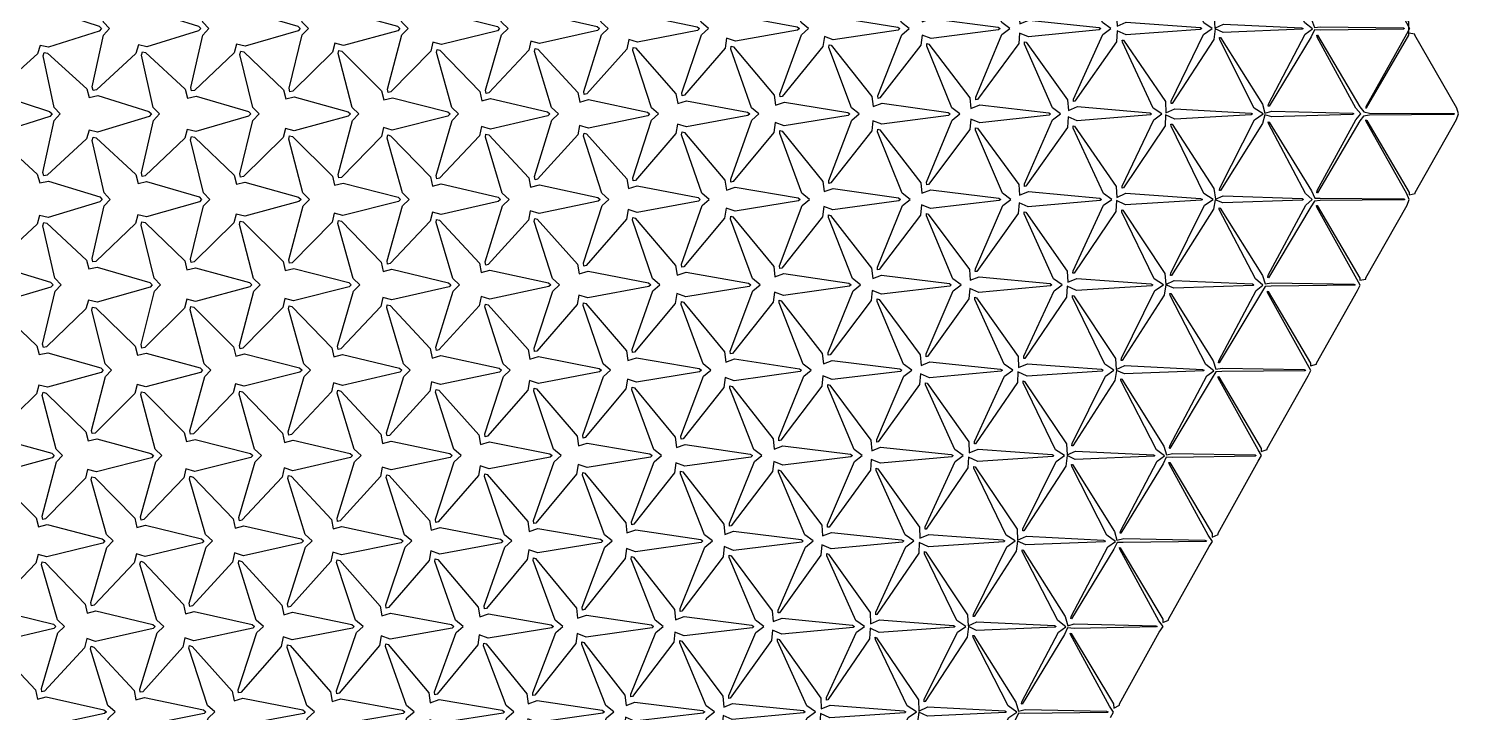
# Model space of a CAD drawing. Extents: x 0 to 195, y 0 to 191.
# Drawn here: x 122.4 to 194.9, y 47.6 to 82.3 of the extents above; entities that cross this region are included whole.
import ezdxf

# ---------------------------------------------------------------- set-up
doc = ezdxf.new("R2010")
doc.units = 0
doc.layers.add('DEFAULT', color=18, linetype='CONTINUOUS')

msp = doc.modelspace()

# ---------------------------------------------------------------- linework, layer by layer
at = {"layer": 'DEFAULT'}
for points in [[(190.186, 86.327), (190.197, 86.25), (192.245, 82.586), (192.396, 82.294), (192.256, 82.012), (190.192, 78.338), (190.183, 78.265), (190.219, 78.274), (192.373, 81.968), (192.374, 82.059), (192.375, 82.536), (192.375, 82.632), (190.221, 86.32)], [(142.918, 83.001), (143.354, 83.111), (146.179, 82.406), (146.291, 82.299), (146.18, 82.191), (143.354, 81.487), (142.911, 81.607), (142.801, 81.151), (140.781, 79.082), (140.639, 79.054), (140.606, 79.223), (141.341, 81.974), (141.662, 82.299), (141.335, 82.624), (140.608, 85.368), (140.646, 85.531), (140.794, 85.498), (142.811, 83.465)], [(147.886, 82.946), (148.325, 83.065), (151.238, 82.4), (151.351, 82.299), (151.247, 82.199), (148.32, 81.539), (147.877, 81.666), (147.778, 81.196), (145.748, 79.037), (145.613, 79.01), (145.585, 79.176), (146.388, 81.976), (146.722, 82.299), (146.388, 82.622), (145.586, 85.421), (145.618, 85.579), (145.76, 85.544), (147.786, 83.418)], [(152.847, 82.878), (153.29, 83.011), (156.307, 82.392), (156.421, 82.299), (156.325, 82.207), (153.282, 81.6), (152.837, 81.736), (152.749, 81.25), (150.709, 78.984), (150.582, 78.955), (150.558, 79.114), (151.45, 81.978), (151.792, 82.299), (151.442, 82.62), (150.562, 85.475), (150.588, 85.632), (150.718, 85.601), (152.756, 83.36)], [(157.807, 82.81), (158.255, 82.955), (161.378, 82.385), (161.489, 82.299), (161.397, 82.214), (158.245, 81.657), (157.797, 81.806), (157.718, 81.312), (155.665, 78.923), (155.546, 78.893), (155.526, 79.043), (156.523, 81.982), (156.874, 82.299), (156.506, 82.617), (155.534, 85.538), (155.555, 85.689), (155.677, 85.658), (157.726, 83.303)], [(162.761, 82.73), (163.211, 82.886), (166.466, 82.377), (166.572, 82.299), (166.487, 82.223), (163.2, 81.728), (162.749, 81.889), (162.681, 81.381), (160.616, 78.855), (160.509, 78.829), (160.497, 78.977), (161.59, 81.985), (161.954, 82.299), (161.573, 82.614), (160.504, 85.604), (160.519, 85.752), (160.63, 85.724), (162.692, 83.236)], [(167.709, 82.639), (168.161, 82.808), (171.565, 82.368), (171.655, 82.299), (171.566, 82.23), (168.16, 81.79), (167.705, 81.965), (167.646, 81.448), (165.569, 78.788), (165.469, 78.759), (165.459, 78.895), (166.674, 81.988), (167.051, 82.299), (166.654, 82.61), (165.468, 85.684), (165.477, 85.824), (165.577, 85.798), (167.652, 83.16)], [(172.65, 82.537), (173.107, 82.722), (176.672, 82.359), (176.759, 82.299), (176.681, 82.24), (173.102, 81.882), (172.644, 82.071), (172.601, 81.536), (170.509, 78.702), (170.426, 78.685), (170.426, 78.823), (171.748, 81.992), (172.15, 82.299), (171.747, 82.606), (170.426, 85.774), (170.429, 85.908), (170.515, 85.886), (172.606, 83.072)], [(177.582, 82.421), (178.04, 82.617), (181.804, 82.348), (181.872, 82.299), (181.794, 82.249), (178.045, 81.972), (177.583, 82.176), (177.554, 81.626), (175.447, 78.613), (175.374, 78.595), (175.377, 78.718), (176.856, 81.996), (177.272, 82.299), (176.848, 82.602), (175.38, 85.872), (175.377, 85.996), (175.451, 85.979), (177.557, 82.977)], [(182.542, 82.312), (182.976, 82.516), (186.931, 82.339), (187.006, 82.299), (186.957, 82.26), (182.963, 82.103), (182.557, 82.288), (182.494, 81.739), (180.371, 78.501), (180.316, 78.496), (180.328, 78.616), (181.962, 82.001), (182.407, 82.299), (181.972, 82.597), (180.323, 85.991), (180.315, 86.104), (180.373, 86.093), (182.496, 82.862)], [(187.594, 82.353), (187.894, 82.386), (192.092, 82.328), (192.147, 82.299), (192.103, 82.27), (187.889, 82.22), (187.59, 82.229), (187.424, 81.871), (185.283, 78.37), (185.243, 78.368), (185.256, 78.469), (187.117, 82.007), (187.481, 82.285), (187.092, 82.592), (185.268, 86.105), (185.256, 86.206), (185.301, 86.201), (187.439, 82.753)], [(123.015, 83.169), (123.444, 83.253), (125.997, 82.428), (126.118, 82.299), (126.005, 82.17), (123.441, 81.351), (123.008, 81.44), (122.873, 81.012), (120.884, 79.219), (120.718, 79.191), (120.666, 79.367), (121.199, 81.967), (121.487, 82.299), (121.19, 82.63), (120.67, 85.222), (120.724, 85.396), (120.894, 85.365), (122.881, 83.6)], [(127.997, 83.139), (128.428, 83.226), (131.031, 82.424), (131.151, 82.299), (131.038, 82.175), (128.424, 81.377), (127.989, 81.473), (127.86, 81.038), (125.864, 79.192), (125.702, 79.164), (125.654, 79.338), (126.227, 81.969), (126.523, 82.299), (126.22, 82.629), (125.658, 85.252), (125.709, 85.421), (125.877, 85.388), (127.869, 83.577)], [(132.974, 83.099), (133.406, 83.193), (136.074, 82.419), (136.192, 82.299), (136.08, 82.18), (133.403, 81.409), (132.966, 81.512), (132.842, 81.071), (130.839, 79.16), (130.684, 79.133), (130.642, 79.307), (131.258, 81.97), (131.56, 82.299), (131.251, 82.628), (130.644, 85.284), (130.691, 85.452), (130.853, 85.419), (132.852, 83.545)], [(137.948, 83.054), (138.383, 83.156), (141.122, 82.413), (141.239, 82.299), (141.129, 82.186), (138.379, 81.447), (137.94, 81.558), (137.823, 81.109), (135.811, 79.123), (135.663, 79.096), (135.625, 79.268), (136.296, 81.972), (136.608, 82.299), (136.291, 82.626), (135.627, 85.324), (135.67, 85.49), (135.825, 85.456), (137.833, 83.508)], [(190.091, 78.071), (190.368, 78.014), (194.644, 77.995), (194.68, 77.969), (194.622, 77.941), (190.379, 77.906), (190.077, 77.859), (189.885, 77.616), (187.733, 73.966), (187.708, 73.977), (187.728, 74.082), (189.677, 77.679), (189.934, 77.973), (189.686, 78.258), (187.724, 81.864), (187.709, 81.957), (187.742, 81.959), (189.892, 78.334)], [(135.453, 78.733), (135.887, 78.833), (138.613, 78.084), (138.732, 77.969), (138.624, 77.855), (135.882, 77.113), (135.442, 77.224), (135.324, 76.776), (133.313, 74.795), (133.164, 74.768), (133.126, 74.941), (133.793, 77.641), (134.102, 77.969), (133.784, 78.296), (133.13, 80.987), (133.174, 81.152), (133.331, 81.118), (135.337, 79.185)], [(140.425, 78.685), (140.862, 78.793), (143.664, 78.078), (143.782, 77.969), (143.677, 77.861), (140.855, 77.155), (140.413, 77.274), (140.303, 76.818), (138.283, 74.755), (138.141, 74.728), (138.108, 74.898), (138.836, 77.643), (139.154, 77.969), (138.827, 78.294), (138.112, 81.03), (138.151, 81.192), (138.302, 81.157), (140.316, 79.145)], [(145.396, 78.634), (145.835, 78.75), (148.719, 78.072), (148.835, 77.969), (148.732, 77.867), (145.828, 77.198), (145.382, 77.327), (145.279, 76.863), (143.25, 74.71), (143.115, 74.682), (143.086, 74.848), (143.886, 77.645), (144.212, 77.969), (143.873, 78.292), (143.092, 81.077), (143.127, 81.234), (143.271, 81.198), (145.294, 79.104)], [(150.359, 78.569), (150.801, 78.698), (153.785, 78.064), (153.897, 77.969), (153.798, 77.874), (150.795, 77.249), (150.348, 77.387), (150.255, 76.91), (148.216, 74.663), (148.088, 74.636), (148.064, 74.798), (148.937, 77.648), (149.274, 77.969), (148.924, 78.29), (148.07, 81.127), (148.097, 81.285), (148.231, 81.253), (150.266, 79.048)], [(155.317, 78.496), (155.764, 78.64), (158.859, 78.057), (158.968, 77.969), (158.874, 77.882), (155.757, 77.309), (155.307, 77.459), (155.223, 76.971), (153.172, 74.603), (153.055, 74.578), (153.038, 74.737), (153.998, 77.65), (154.347, 77.969), (153.986, 78.287), (153.043, 81.188), (153.063, 81.344), (153.185, 81.316), (155.232, 78.984)], [(160.273, 78.421), (160.722, 78.574), (163.943, 78.049), (164.045, 77.969), (163.951, 77.889), (160.718, 77.37), (160.264, 77.532), (160.19, 77.035), (158.128, 74.541), (158.019, 74.516), (158.006, 74.668), (159.068, 77.654), (159.43, 77.969), (159.054, 78.284), (158.012, 81.256), (158.028, 81.405), (158.143, 81.375), (160.201, 78.924)], [(165.227, 78.34), (165.682, 78.51), (169.024, 78.041), (169.127, 77.969), (169.046, 77.898), (165.67, 77.445), (165.213, 77.62), (165.152, 77.108), (163.076, 74.468), (162.98, 74.449), (162.974, 74.597), (164.14, 77.657), (164.519, 77.969), (164.133, 78.281), (162.977, 81.333), (162.988, 81.475), (163.091, 81.449), (165.163, 78.85)], [(170.176, 78.252), (170.628, 78.427), (174.129, 78.032), (174.217, 77.969), (174.134, 77.906), (170.626, 77.515), (170.165, 77.704), (170.114, 77.181), (168.026, 74.396), (167.937, 74.375), (167.934, 74.51), (169.23, 77.661), (169.616, 77.969), (169.208, 78.278), (167.944, 81.407), (167.95, 81.54), (168.045, 81.514), (170.128, 78.784)], [(175.114, 78.145), (175.574, 78.341), (179.237, 78.023), (179.33, 77.969), (179.269, 77.917), (175.558, 77.622), (175.097, 77.822), (175.064, 77.276), (172.96, 74.302), (172.89, 74.293), (172.897, 74.43), (174.312, 77.664), (174.723, 77.969), (174.307, 78.273), (172.899, 81.502), (172.899, 81.629), (172.979, 81.609), (175.078, 78.688)], [(180.046, 78.028), (180.506, 78.233), (184.372, 78.013), (184.443, 77.969), (184.38, 77.925), (180.502, 77.711), (180.038, 77.924), (180.019, 77.362), (177.903, 74.218), (177.835, 74.198), (177.839, 74.308), (179.439, 77.669), (179.856, 77.969), (179.409, 78.269), (177.852, 81.6), (177.848, 81.718), (177.915, 81.702), (180.029, 78.594)], [(185.073, 78.002), (185.426, 78.106), (189.529, 78.002), (189.58, 77.969), (189.52, 77.934), (185.431, 77.824), (185.064, 77.928), (184.951, 77.491), (182.816, 74.09), (182.774, 74.092), (182.79, 74.208), (184.544, 77.674), (184.991, 77.969), (184.536, 78.264), (182.794, 81.722), (182.779, 81.837), (182.823, 81.837), (184.957, 78.457)], [(120.516, 78.842), (120.946, 78.925), (123.494, 78.098), (123.617, 77.969), (123.506, 77.841), (120.94, 77.022), (120.506, 77.114), (120.371, 76.687), (118.38, 74.883), (118.215, 74.856), (118.165, 75.032), (118.703, 77.638), (118.992, 77.969), (118.694, 78.3), (118.169, 80.896), (118.224, 81.066), (118.396, 81.033), (120.382, 79.272)], [(125.498, 78.811), (125.93, 78.9), (128.527, 78.094), (128.648, 77.969), (128.537, 77.844), (125.925, 77.045), (125.489, 77.143), (125.358, 76.71), (123.362, 74.86), (123.201, 74.832), (123.154, 75.007), (123.728, 77.639), (124.022, 77.969), (123.717, 78.299), (123.159, 80.919), (123.21, 81.09), (123.377, 81.058), (125.369, 79.247)], [(130.478, 78.775), (130.91, 78.869), (133.567, 78.089), (133.687, 77.969), (133.577, 77.849), (130.905, 77.077), (130.467, 77.181), (130.342, 76.743), (128.338, 74.828), (128.184, 74.802), (128.142, 74.978), (128.756, 77.64), (129.057, 77.969), (128.747, 78.298), (128.146, 80.95), (128.194, 81.118), (128.357, 81.084), (130.355, 79.22)], [(187.601, 73.704), (187.881, 73.705), (192.118, 73.667), (192.171, 73.639), (192.13, 73.611), (187.875, 73.582), (187.591, 73.546), (187.402, 73.253), (185.255, 69.668), (185.226, 69.678), (185.246, 69.787), (187.14, 73.347), (187.462, 73.633), (187.129, 73.93), (185.251, 77.48), (185.242, 77.571), (185.288, 77.56), (187.429, 74.074)], [(132.955, 74.406), (133.389, 74.505), (136.11, 73.754), (136.23, 73.639), (136.124, 73.525), (133.382, 72.783), (132.941, 72.895), (132.823, 72.448), (130.812, 70.463), (130.663, 70.436), (130.625, 70.608), (131.296, 73.311), (131.605, 73.639), (131.286, 73.966), (130.63, 76.659), (130.674, 76.822), (130.833, 76.785), (132.838, 74.858)], [(137.928, 74.359), (138.364, 74.466), (141.16, 73.748), (141.277, 73.639), (141.171, 73.53), (138.358, 72.82), (137.916, 72.94), (137.804, 72.485), (135.785, 70.427), (135.642, 70.399), (135.608, 70.567), (136.337, 73.313), (136.653, 73.639), (136.323, 73.965), (135.613, 76.696), (135.653, 76.858), (135.805, 76.823), (137.818, 74.82)], [(142.898, 74.306), (143.336, 74.423), (146.215, 73.742), (146.331, 73.639), (146.229, 73.537), (143.33, 72.865), (142.885, 72.993), (142.782, 72.528), (140.753, 70.384), (140.618, 70.357), (140.589, 70.524), (141.38, 73.315), (141.707, 73.639), (141.37, 73.962), (140.593, 76.743), (140.628, 76.902), (140.773, 76.866), (142.795, 74.776)], [(147.866, 74.252), (148.308, 74.378), (151.273, 73.736), (151.388, 73.639), (151.291, 73.543), (148.298, 72.914), (147.85, 73.053), (147.754, 72.58), (145.716, 70.333), (145.589, 70.307), (145.566, 70.471), (146.433, 73.317), (146.77, 73.639), (146.421, 73.96), (145.571, 76.794), (145.602, 76.948), (145.74, 76.911), (147.772, 74.73)], [(152.828, 74.185), (153.27, 74.32), (156.347, 73.728), (156.459, 73.639), (156.365, 73.551), (153.261, 72.972), (152.811, 73.121), (152.726, 72.635), (150.677, 70.279), (150.558, 70.254), (150.54, 70.413), (151.491, 73.32), (151.836, 73.639), (151.474, 73.958), (150.548, 76.847), (150.572, 76.998), (150.701, 76.964), (152.744, 74.676)], [(157.786, 74.112), (158.232, 74.26), (161.423, 73.72), (161.531, 73.639), (161.443, 73.559), (158.222, 73.033), (157.77, 73.191), (157.696, 72.692), (155.636, 70.223), (155.524, 70.196), (155.51, 70.346), (156.56, 73.323), (156.918, 73.639), (156.543, 73.955), (155.517, 76.915), (155.537, 77.06), (155.656, 77.026), (157.711, 74.614)], [(162.74, 74.033), (163.188, 74.19), (166.511, 73.712), (166.613, 73.639), (166.529, 73.566), (163.179, 73.101), (162.724, 73.271), (162.662, 72.759), (160.589, 70.157), (160.487, 70.131), (160.478, 70.275), (161.633, 73.326), (162.004, 73.639), (161.614, 73.952), (160.486, 76.985), (160.501, 77.123), (160.611, 77.089), (162.678, 74.549)], [(167.689, 73.945), (168.144, 74.121), (171.599, 73.704), (171.694, 73.639), (171.613, 73.574), (168.136, 73.168), (167.675, 73.357), (167.62, 72.839), (165.534, 70.078), (165.444, 70.057), (165.442, 70.196), (166.713, 73.33), (167.1, 73.639), (166.697, 73.948), (165.449, 77.065), (165.458, 77.197), (165.556, 77.168), (167.637, 74.47)], [(172.634, 73.849), (173.086, 74.03), (176.713, 73.695), (176.799, 73.639), (176.726, 73.583), (173.079, 73.258), (172.614, 73.462), (172.573, 72.929), (170.472, 69.989), (170.4, 69.98), (170.406, 70.119), (171.793, 73.333), (172.195, 73.639), (171.779, 73.944), (170.412, 77.145), (170.417, 77.268), (170.505, 77.24), (172.598, 74.397)], [(177.569, 73.736), (178.034, 73.948), (181.815, 73.687), (181.905, 73.639), (181.852, 73.593), (178.016, 73.358), (177.55, 73.573), (177.526, 73.018), (175.412, 69.901), (175.349, 69.891), (175.357, 70.017), (176.899, 73.338), (177.32, 73.639), (176.887, 73.94), (175.363, 77.249), (175.359, 77.368), (175.429, 77.351), (177.54, 74.285)], [(182.563, 73.646), (182.956, 73.824), (186.97, 73.676), (187.035, 73.639), (186.981, 73.602), (182.95, 73.462), (182.551, 73.614), (182.465, 73.135), (180.333, 69.785), (180.287, 69.785), (180.302, 69.903), (182.018, 73.342), (182.445, 73.639), (181.983, 73.936), (180.318, 77.341), (180.309, 77.454), (180.366, 77.443), (182.491, 74.191)], [(122.997, 74.479), (123.429, 74.568), (126.029, 73.764), (126.151, 73.639), (126.04, 73.515), (123.423, 72.718), (122.986, 72.819), (122.855, 72.387), (120.857, 70.523), (120.698, 70.496), (120.652, 70.671), (121.234, 73.309), (121.529, 73.639), (121.223, 73.969), (120.656, 76.595), (120.708, 76.763), (120.876, 76.729), (122.868, 74.915)], [(127.978, 74.445), (128.409, 74.537), (131.069, 73.759), (131.189, 73.639), (131.08, 73.52), (128.404, 72.749), (127.964, 72.856), (127.839, 72.418), (125.834, 70.493), (125.682, 70.468), (125.641, 70.645), (126.259, 73.31), (126.561, 73.639), (126.249, 73.968), (125.645, 76.622), (125.694, 76.788), (125.857, 76.753), (127.855, 74.891)], [(185.092, 69.355), (185.401, 69.406), (189.579, 69.339), (189.645, 69.308), (189.611, 69.28), (185.385, 69.236), (185.084, 69.22), (184.907, 68.915), (182.761, 65.346), (182.728, 65.353), (182.747, 65.459), (184.638, 69.017), (184.972, 69.288), (184.6, 69.601), (182.764, 73.122), (182.758, 73.213), (182.81, 73.197), (184.946, 69.776)], [(125.475, 70.11), (125.906, 70.202), (128.575, 69.428), (128.695, 69.308), (128.586, 69.19), (125.9, 68.424), (125.46, 68.533), (125.335, 68.095), (123.328, 66.155), (123.175, 66.126), (123.133, 66.297), (123.777, 68.98), (124.076, 69.308), (123.757, 69.637), (123.142, 72.3), (123.191, 72.463), (123.355, 72.426), (125.354, 70.558)], [(130.453, 70.073), (130.887, 70.173), (133.612, 69.424), (133.734, 69.308), (133.629, 69.195), (130.879, 68.457), (130.438, 68.57), (130.321, 68.122), (128.309, 66.129), (128.16, 66.101), (128.123, 66.272), (128.802, 68.981), (129.112, 69.308), (128.791, 69.636), (128.127, 72.334), (128.172, 72.495), (128.331, 72.458), (130.337, 70.525)], [(135.429, 70.03), (135.865, 70.138), (138.657, 69.418), (138.779, 69.308), (138.677, 69.201), (135.855, 68.495), (135.413, 68.614), (135.303, 68.157), (133.283, 66.094), (133.14, 66.065), (133.106, 66.233), (133.841, 68.983), (134.157, 69.308), (133.826, 69.634), (133.112, 72.369), (133.152, 72.53), (133.305, 72.493), (135.318, 70.489)], [(140.401, 69.982), (140.839, 70.097), (143.71, 69.412), (143.829, 69.308), (143.73, 69.207), (140.829, 68.536), (140.384, 68.665), (140.28, 68.201), (138.251, 66.052), (138.115, 66.023), (138.086, 66.188), (138.886, 68.985), (139.209, 69.308), (138.867, 69.632), (138.095, 72.41), (138.13, 72.568), (138.276, 72.531), (140.298, 70.45)], [(145.367, 69.924), (145.807, 70.047), (148.773, 69.405), (148.886, 69.308), (148.785, 69.213), (145.801, 68.579), (145.353, 68.719), (145.256, 68.247), (143.218, 66.006), (143.089, 65.978), (143.065, 66.139), (143.935, 68.987), (144.268, 69.308), (143.916, 69.63), (143.073, 72.459), (143.104, 72.614), (143.242, 72.578), (145.273, 70.403)], [(150.332, 69.862), (150.774, 69.996), (153.839, 69.399), (153.953, 69.308), (153.86, 69.22), (150.764, 68.638), (150.312, 68.789), (150.225, 68.306), (148.176, 65.948), (148.059, 65.926), (148.043, 66.089), (148.986, 68.99), (149.333, 69.308), (148.975, 69.628), (148.048, 72.517), (148.074, 72.666), (148.205, 72.629), (150.247, 70.352)], [(155.292, 69.793), (155.74, 69.941), (158.908, 69.392), (159.022, 69.308), (158.938, 69.228), (155.724, 68.699), (155.27, 68.861), (155.194, 68.366), (153.133, 65.889), (153.024, 65.866), (153.012, 66.02), (154.055, 68.993), (154.411, 69.308), (154.036, 69.625), (153.021, 72.577), (153.041, 72.723), (153.162, 72.689), (155.215, 70.291)], [(160.248, 69.717), (160.699, 69.877), (163.989, 69.384), (164.1, 69.308), (164.024, 69.236), (160.682, 68.767), (160.226, 68.939), (160.161, 68.43), (158.088, 65.825), (157.988, 65.802), (157.979, 65.948), (159.129, 68.996), (159.493, 69.308), (159.101, 69.622), (157.992, 72.641), (158.006, 72.783), (158.116, 72.752), (160.182, 70.226)], [(165.198, 69.63), (165.651, 69.802), (169.085, 69.375), (169.182, 69.308), (169.104, 69.243), (165.641, 68.83), (165.178, 69.02), (165.122, 68.506), (163.036, 65.751), (162.947, 65.731), (162.944, 65.871), (164.208, 68.999), (164.585, 69.308), (164.176, 69.619), (162.958, 72.715), (162.967, 72.851), (163.066, 72.823), (165.144, 70.155)], [(170.145, 69.539), (170.596, 69.716), (174.192, 69.367), (174.284, 69.308), (174.215, 69.252), (170.585, 68.919), (170.12, 69.121), (170.078, 68.589), (167.979, 65.669), (167.905, 65.658), (167.91, 65.798), (169.283, 69.003), (169.682, 69.308), (169.266, 69.615), (167.918, 72.802), (167.925, 72.924), (168.017, 72.893), (170.108, 70.084)], [(175.085, 69.434), (175.542, 69.631), (179.299, 69.358), (179.39, 69.308), (179.336, 69.261), (175.524, 69.016), (175.056, 69.233), (175.028, 68.685), (172.914, 65.574), (172.852, 65.567), (172.862, 65.696), (174.389, 69.007), (174.802, 69.308), (174.367, 69.611), (172.872, 72.9), (172.873, 73.013), (172.953, 72.986), (175.058, 69.99)], [(180.052, 69.329), (180.472, 69.519), (184.439, 69.348), (184.52, 69.308), (184.479, 69.271), (180.452, 69.13), (180.058, 69.297), (179.975, 68.785), (177.847, 65.475), (177.797, 65.471), (177.809, 65.587), (179.503, 69.012), (179.927, 69.308), (179.468, 69.606), (177.825, 72.996), (177.82, 73.106), (177.882, 73.09), (180.003, 69.885)], [(120.493, 70.142), (120.924, 70.231), (123.538, 69.433), (123.664, 69.308), (123.559, 69.187), (120.914, 68.403), (120.477, 68.503), (120.35, 68.066), (118.351, 66.185), (118.19, 66.153), (118.144, 66.323), (118.752, 68.979), (119.044, 69.308), (118.73, 69.638), (118.153, 72.272), (118.205, 72.439), (118.372, 72.403), (120.366, 70.58)], [(182.588, 65.023), (182.906, 65.084), (187.069, 65.009), (187.138, 64.978), (187.106, 64.949), (182.887, 64.903), (182.581, 64.889), (182.405, 64.587), (180.259, 61.014), (180.231, 61.027), (180.253, 61.142), (182.124, 64.686), (182.484, 64.952), (182.077, 65.272), (180.275, 68.771), (180.264, 68.872), (180.311, 68.865), (182.447, 65.448)], [(122.967, 65.766), (123.401, 65.864), (126.085, 65.097), (126.209, 64.978), (126.105, 64.862), (123.391, 64.108), (122.949, 64.221), (122.827, 63.78), (120.818, 61.811), (120.667, 61.783), (120.628, 61.955), (121.289, 64.651), (121.589, 64.978), (121.267, 65.307), (120.638, 67.979), (120.684, 68.145), (120.844, 68.111), (122.846, 66.212)], [(127.95, 65.737), (128.385, 65.839), (131.118, 65.093), (131.24, 64.978), (131.137, 64.866), (128.375, 64.133), (127.933, 64.249), (127.816, 63.801), (125.802, 61.79), (125.653, 61.759), (125.615, 61.925), (126.319, 64.652), (126.628, 64.978), (126.3, 65.305), (125.623, 68.013), (125.668, 68.172), (125.828, 68.133), (127.834, 66.19)], [(132.927, 65.696), (133.364, 65.806), (136.16, 65.088), (136.281, 64.978), (136.178, 64.871), (133.355, 64.165), (132.91, 64.289), (132.798, 63.836), (130.777, 61.756), (130.635, 61.727), (130.603, 61.895), (131.349, 64.653), (131.664, 64.978), (131.331, 65.304), (130.61, 68.043), (130.65, 68.203), (130.802, 68.167), (132.816, 66.155)], [(137.898, 65.647), (138.337, 65.764), (141.213, 65.082), (141.331, 64.978), (141.23, 64.877), (138.329, 64.206), (137.882, 64.338), (137.778, 63.875), (135.748, 61.717), (135.614, 61.69), (135.586, 61.857), (136.387, 64.655), (136.711, 64.978), (136.37, 65.302), (135.593, 68.083), (135.628, 68.242), (135.773, 68.206), (137.795, 66.115)], [(142.868, 65.594), (143.309, 65.72), (146.269, 65.076), (146.386, 64.978), (146.29, 64.883), (143.299, 64.252), (142.85, 64.393), (142.754, 63.921), (140.715, 61.672), (140.588, 61.646), (140.565, 61.809), (141.435, 64.657), (141.769, 64.978), (141.419, 65.3), (140.572, 68.131), (140.603, 68.285), (140.741, 68.249), (142.773, 66.072)], [(147.833, 65.534), (148.273, 65.664), (151.341, 65.068), (151.453, 64.978), (151.36, 64.89), (148.264, 64.308), (147.814, 64.455), (147.729, 63.969), (145.681, 61.625), (145.56, 61.597), (145.541, 61.754), (146.49, 64.66), (146.834, 64.978), (146.471, 65.298), (145.549, 68.183), (145.576, 68.331), (145.708, 68.294), (147.749, 66.026)], [(152.792, 65.463), (153.237, 65.607), (156.413, 65.061), (156.52, 64.978), (156.429, 64.897), (153.229, 64.362), (152.773, 64.526), (152.695, 64.034), (150.635, 61.56), (150.525, 61.536), (150.512, 61.69), (151.555, 64.663), (151.912, 64.978), (151.538, 65.295), (150.52, 68.249), (150.541, 68.392), (150.664, 68.355), (152.717, 65.965)], [(157.749, 65.389), (158.198, 65.546), (161.49, 65.054), (161.6, 64.978), (161.521, 64.906), (158.183, 64.435), (157.726, 64.609), (157.66, 64.102), (155.587, 61.494), (155.489, 61.475), (155.483, 61.626), (156.62, 64.666), (156.991, 64.978), (156.605, 65.292), (155.49, 68.315), (155.506, 68.453), (155.619, 68.419), (157.683, 65.9)], [(162.701, 65.305), (163.153, 65.475), (166.581, 65.046), (166.679, 64.978), (166.601, 64.913), (163.143, 64.498), (162.679, 64.689), (162.622, 64.175), (160.536, 61.421), (160.447, 61.402), (160.445, 61.543), (161.706, 64.669), (162.084, 64.978), (161.677, 65.289), (160.458, 68.386), (160.468, 68.519), (160.569, 68.489), (162.647, 65.829)], [(167.651, 65.219), (168.102, 65.395), (171.681, 65.037), (171.778, 64.978), (171.713, 64.922), (168.086, 64.587), (167.622, 64.789), (167.579, 64.257), (165.48, 61.34), (165.406, 61.33), (165.411, 61.47), (166.781, 64.672), (167.178, 64.978), (166.762, 65.285), (165.419, 68.468), (165.428, 68.588), (165.523, 68.554), (167.612, 65.762)], [(172.589, 65.111), (173.044, 65.304), (176.796, 65.028), (176.884, 64.978), (176.828, 64.931), (173.028, 64.679), (172.559, 64.898), (172.529, 64.352), (170.416, 61.247), (170.354, 61.239), (170.363, 61.369), (171.886, 64.677), (172.294, 64.978), (171.856, 65.281), (170.377, 68.559), (170.379, 68.673), (170.459, 68.647), (172.563, 65.669)], [(177.541, 65.006), (177.984, 65.208), (181.915, 65.02), (182.002, 64.978), (181.964, 64.94), (177.959, 64.788), (177.547, 64.963), (177.472, 64.461), (175.342, 61.138), (175.297, 61.141), (175.313, 61.264), (176.995, 64.681), (177.421, 64.978), (176.964, 65.276), (175.327, 68.663), (175.324, 68.768), (175.391, 68.747), (177.51, 65.568)], [(180.093, 60.686), (180.404, 60.751), (184.572, 60.679), (184.628, 60.648), (184.581, 60.618), (180.4, 60.552), (180.077, 60.574), (179.92, 60.228), (177.778, 56.712), (177.74, 56.712), (177.755, 56.814), (179.621, 60.356), (179.983, 60.628), (179.584, 60.942), (177.772, 64.447), (177.765, 64.54), (177.819, 64.523), (179.953, 61.13)], [(120.458, 61.421), (120.892, 61.52), (123.602, 60.764), (123.727, 60.648), (123.624, 60.534), (120.882, 59.793), (120.439, 59.909), (120.319, 59.465), (118.307, 57.466), (118.155, 57.432), (118.116, 57.596), (118.817, 60.322), (119.118, 60.648), (118.786, 60.976), (118.129, 63.668), (118.175, 63.83), (118.336, 63.791), (120.34, 61.871)], [(125.442, 61.393), (125.88, 61.5), (128.628, 60.761), (128.757, 60.648), (128.661, 60.539), (125.863, 59.822), (125.418, 59.946), (125.303, 59.496), (123.284, 57.435), (123.141, 57.408), (123.108, 57.577), (123.837, 60.323), (124.148, 60.648), (123.817, 60.974), (123.116, 63.699), (123.159, 63.857), (123.316, 63.818), (125.326, 61.844)], [(130.421, 61.357), (130.859, 61.467), (133.671, 60.756), (133.793, 60.648), (133.694, 60.542), (130.847, 59.847), (130.401, 59.975), (130.291, 59.52), (128.266, 57.412), (128.125, 57.38), (128.093, 57.543), (128.871, 60.324), (129.184, 60.648), (128.84, 60.973), (128.106, 63.723), (128.146, 63.881), (128.297, 63.843), (130.313, 61.818)], [(135.396, 61.314), (135.835, 61.43), (138.719, 60.751), (138.838, 60.648), (138.739, 60.547), (135.824, 59.882), (135.375, 60.02), (135.271, 59.559), (133.238, 57.373), (133.106, 57.347), (133.08, 57.512), (133.901, 60.326), (134.226, 60.648), (133.88, 60.972), (133.089, 63.762), (133.125, 63.916), (133.272, 63.877), (135.295, 61.784)], [(140.367, 61.262), (140.807, 61.386), (143.774, 60.745), (143.891, 60.648), (143.795, 60.553), (140.796, 59.927), (140.347, 60.068), (140.252, 59.595), (138.212, 57.337), (138.085, 57.31), (138.062, 57.471), (138.943, 60.327), (139.277, 60.648), (138.924, 60.97), (138.07, 63.807), (138.101, 63.958), (138.241, 63.919), (140.273, 61.741)], [(145.334, 61.206), (145.778, 61.341), (148.832, 60.739), (148.949, 60.648), (148.86, 60.56), (145.764, 59.977), (145.313, 60.127), (145.226, 59.644), (143.177, 57.289), (143.057, 57.262), (143.039, 57.419), (143.995, 60.33), (144.339, 60.648), (143.975, 60.967), (143.047, 63.858), (143.074, 64.005), (143.206, 63.967), (145.247, 61.693)], [(150.293, 61.134), (150.738, 61.279), (153.911, 60.731), (154.023, 60.648), (153.938, 60.568), (150.725, 60.039), (150.27, 60.201), (150.194, 59.706), (148.133, 57.228), (148.024, 57.205), (148.012, 57.36), (149.055, 60.332), (149.407, 60.648), (149.029, 60.965), (148.023, 63.911), (148.044, 64.058), (148.164, 64.025), (150.217, 61.634)], [(155.251, 61.062), (155.697, 61.214), (158.992, 60.723), (159.101, 60.648), (159.021, 60.575), (155.683, 60.104), (155.226, 60.277), (155.161, 59.77), (153.088, 57.165), (152.988, 57.142), (152.98, 57.288), (154.128, 60.336), (154.494, 60.648), (154.103, 60.962), (152.991, 63.983), (153.009, 64.118), (153.124, 64.081), (155.187, 61.577)], [(160.201, 60.976), (160.653, 61.145), (164.08, 60.716), (164.173, 60.648), (164.089, 60.581), (160.649, 60.158), (160.183, 60.353), (160.122, 59.845), (158.036, 57.091), (157.947, 57.072), (157.945, 57.213), (159.206, 60.339), (159.585, 60.648), (159.179, 60.958), (157.957, 64.058), (157.968, 64.189), (158.071, 64.156), (160.148, 61.501)], [(165.152, 60.891), (165.603, 61.067), (169.179, 60.707), (169.276, 60.648), (169.211, 60.592), (165.587, 60.255), (165.125, 60.452), (165.085, 59.916), (162.987, 57.021), (162.912, 57.01), (162.916, 57.151), (164.269, 60.342), (164.671, 60.648), (164.261, 60.955), (162.92, 64.138), (162.929, 64.257), (163.025, 64.222), (165.113, 61.434)], [(170.09, 60.784), (170.546, 60.976), (174.292, 60.698), (174.381, 60.648), (174.324, 60.6), (170.53, 60.345), (170.059, 60.567), (170.028, 60.024), (167.914, 56.914), (167.853, 56.909), (167.864, 57.04), (169.384, 60.347), (169.792, 60.648), (169.354, 60.951), (167.878, 64.227), (167.88, 64.341), (167.961, 64.314), (170.064, 61.341)], [(175.048, 60.68), (175.48, 60.872), (179.423, 60.689), (179.504, 60.648), (179.461, 60.61), (175.461, 60.456), (175.054, 60.648), (174.984, 60.108), (172.858, 56.831), (172.804, 56.824), (172.815, 56.938), (174.491, 60.351), (174.917, 60.648), (174.461, 60.946), (172.829, 64.329), (172.827, 64.433), (172.895, 64.41), (175.014, 61.244)], [(177.577, 56.354), (177.922, 56.449), (182.038, 56.351), (182.12, 56.318), (182.099, 56.289), (177.891, 56.236), (177.583, 56.24), (177.416, 55.907), (175.272, 52.373), (175.24, 52.382), (175.259, 52.494), (177.111, 56.026), (177.495, 56.288), (177.058, 56.612), (175.284, 60.092), (175.273, 60.197), (175.321, 60.19), (177.455, 56.803)], [(122.928, 57.039), (123.364, 57.146), (126.159, 56.428), (126.282, 56.318), (126.182, 56.211), (123.353, 55.508), (122.905, 55.637), (122.793, 55.185), (120.77, 53.086), (120.629, 53.056), (120.596, 53.22), (121.363, 55.994), (121.675, 56.318), (121.334, 56.644), (120.609, 59.386), (120.65, 59.543), (120.805, 59.503), (122.818, 57.499)], [(127.91, 57.007), (128.35, 57.124), (131.188, 56.424), (131.311, 56.318), (131.215, 56.215), (128.337, 55.533), (127.887, 55.668), (127.779, 55.212), (125.75, 53.06), (125.614, 53.03), (125.584, 53.193), (126.391, 55.995), (126.713, 56.318), (126.369, 56.642), (125.594, 59.421), (125.632, 59.574), (125.782, 59.533), (127.802, 57.468)], [(132.887, 56.968), (133.326, 57.087), (136.235, 56.419), (136.354, 56.318), (136.256, 56.219), (133.316, 55.566), (132.864, 55.708), (132.762, 55.245), (130.726, 53.027), (130.596, 53), (130.571, 53.163), (131.42, 55.996), (131.747, 56.318), (131.396, 56.641), (130.582, 59.448), (130.617, 59.6), (130.763, 59.559), (132.788, 57.441)], [(137.863, 56.925), (138.304, 57.052), (141.279, 56.414), (141.4, 56.318), (141.309, 56.225), (138.289, 55.607), (137.838, 55.754), (137.744, 55.281), (135.701, 52.992), (135.576, 52.965), (135.554, 53.125), (136.459, 55.998), (136.796, 56.318), (136.439, 56.639), (135.563, 59.492), (135.595, 59.638), (135.736, 59.596), (137.769, 57.404)], [(142.831, 56.87), (143.275, 57.006), (146.339, 56.408), (146.456, 56.318), (146.367, 56.231), (143.26, 55.653), (142.806, 55.81), (142.719, 55.329), (140.666, 52.944), (140.55, 52.919), (140.533, 53.077), (141.508, 56), (141.85, 56.318), (141.481, 56.637), (140.545, 59.532), (140.571, 59.679), (140.703, 59.642), (142.745, 57.358)], [(147.792, 56.803), (148.237, 56.947), (151.413, 56.401), (151.526, 56.318), (151.44, 56.238), (148.223, 55.711), (147.771, 55.87), (147.696, 55.373), (145.635, 52.901), (145.523, 52.873), (145.509, 53.023), (146.562, 56.003), (146.915, 56.318), (146.535, 56.635), (145.521, 59.587), (145.542, 59.73), (145.665, 59.694), (147.717, 57.305)], [(152.749, 56.729), (153.198, 56.886), (156.49, 56.394), (156.596, 56.318), (156.513, 56.245), (153.187, 55.768), (152.729, 55.942), (152.662, 55.437), (150.59, 52.838), (150.488, 52.812), (150.479, 52.956), (151.63, 56.006), (151.997, 56.318), (151.605, 56.631), (150.49, 59.655), (150.506, 59.793), (150.619, 59.758), (152.684, 57.24)], [(157.701, 56.646), (158.153, 56.815), (161.58, 56.385), (161.682, 56.318), (161.606, 56.253), (158.14, 55.842), (157.678, 56.031), (157.622, 55.515), (155.536, 52.761), (155.449, 52.745), (155.448, 52.89), (156.698, 56.009), (157.08, 56.318), (156.677, 56.628), (155.458, 59.725), (155.468, 59.858), (155.571, 59.826), (157.648, 57.171)], [(162.659, 56.573), (163.11, 56.747), (166.666, 56.378), (166.77, 56.318), (166.71, 56.261), (163.088, 55.924), (162.622, 56.127), (162.579, 55.596), (160.481, 52.681), (160.405, 52.668), (160.408, 52.805), (161.786, 56.012), (162.181, 56.318), (161.762, 56.625), (160.42, 59.808), (160.431, 59.922), (160.532, 59.882), (162.618, 57.114)], [(167.59, 56.453), (168.045, 56.644), (171.795, 56.368), (171.888, 56.318), (171.838, 56.271), (168.023, 56.026), (167.555, 56.243), (167.529, 55.693), (165.415, 52.585), (165.354, 52.58), (165.364, 52.711), (166.883, 56.017), (167.285, 56.318), (166.842, 56.621), (165.383, 59.885), (165.383, 60.006), (165.462, 59.983), (167.565, 57.012)], [(172.532, 56.352), (172.994, 56.564), (176.895, 56.361), (176.986, 56.318), (176.95, 56.279), (172.966, 56.117), (172.54, 56.307), (172.475, 55.795), (170.346, 52.484), (170.296, 52.48), (170.309, 52.595), (172.004, 56.021), (172.426, 56.318), (171.963, 56.616), (170.327, 60.002), (170.327, 60.102), (170.398, 60.076), (172.515, 56.918)], [(175.085, 52.018), (175.416, 52.11), (179.548, 52.02), (179.611, 51.988), (179.569, 51.957), (175.406, 51.882), (175.069, 51.91), (174.916, 51.576), (172.773, 48.044), (172.74, 48.053), (172.76, 48.165), (174.61, 51.695), (174.988, 51.97), (174.578, 52.282), (172.775, 55.781), (172.77, 55.871), (172.827, 55.851), (174.96, 52.482)], [(120.414, 52.683), (120.853, 52.798), (123.682, 52.095), (123.806, 51.988), (123.709, 51.884), (120.839, 51.199), (120.39, 51.334), (120.28, 50.88), (118.252, 48.732), (118.115, 48.703), (118.086, 48.867), (118.886, 51.665), (119.209, 51.988), (118.867, 52.312), (118.094, 55.09), (118.135, 55.24), (118.287, 55.196), (120.306, 53.145)], [(125.396, 52.653), (125.837, 52.773), (128.715, 52.091), (128.837, 51.988), (128.742, 51.888), (125.823, 51.225), (125.372, 51.365), (125.267, 50.905), (123.233, 48.707), (123.101, 48.677), (123.074, 48.839), (123.915, 51.666), (124.24, 51.988), (123.891, 52.311), (123.084, 55.113), (123.122, 55.263), (123.27, 55.22), (125.293, 53.121)], [(130.376, 52.618), (130.816, 52.741), (133.755, 52.087), (133.878, 51.988), (133.787, 51.892), (130.801, 51.26), (130.348, 51.407), (130.249, 50.94), (128.208, 48.672), (128.083, 48.646), (128.06, 48.808), (128.946, 51.667), (129.277, 51.988), (128.92, 52.31), (128.071, 55.143), (128.106, 55.289), (128.25, 55.246), (130.279, 53.094)], [(135.353, 52.578), (135.795, 52.707), (138.798, 52.082), (138.922, 51.988), (138.837, 51.897), (135.776, 51.299), (135.322, 51.451), (135.231, 50.974), (133.184, 48.638), (133.062, 48.61), (133.042, 48.767), (133.987, 51.669), (134.324, 51.988), (133.958, 52.308), (133.055, 55.18), (133.086, 55.323), (133.226, 55.28), (135.262, 53.06)], [(140.322, 52.524), (140.766, 52.661), (143.857, 52.076), (143.977, 51.988), (143.894, 51.903), (140.747, 51.344), (140.293, 51.501), (140.211, 51.014), (138.156, 48.599), (138.039, 48.57), (138.022, 48.721), (139.034, 51.671), (139.376, 51.988), (138.998, 52.306), (138.037, 55.219), (138.064, 55.363), (138.195, 55.323), (140.239, 53.016)], [(145.291, 52.471), (145.739, 52.619), (148.91, 52.071), (149.027, 51.988), (148.947, 51.908), (145.72, 51.386), (145.264, 51.552), (145.188, 51.058), (143.124, 48.556), (143.013, 48.525), (142.998, 48.669), (144.087, 51.674), (144.44, 51.988), (144.052, 52.304), (143.013, 55.273), (143.036, 55.411), (143.16, 55.37), (145.214, 52.968)], [(150.249, 52.399), (150.7, 52.558), (153.987, 52.064), (154.1, 51.988), (154.025, 51.916), (150.681, 51.447), (150.225, 51.62), (150.16, 51.111), (148.087, 48.503), (147.985, 48.477), (147.976, 48.62), (149.137, 51.676), (149.499, 51.988), (149.102, 52.301), (147.991, 55.322), (148.006, 55.462), (148.117, 55.43), (150.182, 52.908)], [(155.203, 52.319), (155.653, 52.484), (159.081, 52.055), (159.18, 51.988), (159.102, 51.922), (155.642, 51.508), (155.178, 51.7), (155.121, 51.187), (153.035, 48.429), (152.946, 48.409), (152.943, 48.549), (154.209, 51.679), (154.584, 51.988), (154.174, 52.298), (152.959, 55.393), (152.971, 55.523), (153.075, 55.49), (155.151, 52.847)], [(160.151, 52.228), (160.604, 52.407), (164.178, 52.047), (164.276, 51.988), (164.211, 51.931), (160.587, 51.595), (160.12, 51.801), (160.076, 51.273), (157.976, 48.344), (157.904, 48.336), (157.911, 48.479), (159.281, 51.682), (159.678, 51.988), (159.262, 52.294), (157.919, 55.478), (157.927, 55.599), (158.021, 55.566), (160.111, 52.77)], [(165.091, 52.124), (165.545, 52.315), (169.294, 52.038), (169.381, 51.988), (169.323, 51.94), (165.53, 51.684), (165.063, 51.9), (165.034, 51.352), (162.922, 48.265), (162.856, 48.254), (162.864, 48.38), (164.385, 51.686), (164.792, 51.988), (164.353, 52.291), (162.878, 55.566), (162.881, 55.68), (162.962, 55.652), (165.065, 52.683)], [(170.041, 52.015), (170.484, 52.217), (174.416, 52.029), (174.495, 51.988), (174.449, 51.949), (170.467, 51.786), (170.047, 51.987), (169.985, 51.446), (167.859, 48.172), (167.805, 48.164), (167.815, 48.278), (169.49, 51.691), (169.917, 51.988), (169.463, 52.286), (167.828, 55.671), (167.824, 55.778), (167.89, 55.758), (170.009, 52.576)], [(172.585, 47.687), (172.917, 47.781), (177.047, 47.69), (177.124, 47.658), (177.097, 47.628), (172.892, 47.574), (172.586, 47.586), (172.422, 47.235), (170.28, 43.725), (170.247, 43.734), (170.266, 43.848), (172.096, 47.365), (172.499, 47.636), (172.057, 47.952), (170.284, 51.43), (170.276, 51.531), (170.327, 51.52), (172.46, 48.152)], [(122.881, 48.297), (123.322, 48.42), (126.243, 47.758), (126.37, 47.658), (126.281, 47.562), (123.303, 46.925), (122.85, 47.073), (122.75, 46.609), (120.709, 44.343), (120.582, 44.315), (120.559, 44.474), (121.45, 47.337), (121.778, 47.658), (121.418, 47.98), (120.572, 50.81), (120.608, 50.956), (120.754, 50.911), (122.782, 48.769)], [(127.86, 48.26), (128.301, 48.387), (131.286, 47.753), (131.409, 47.658), (131.322, 47.566), (128.283, 46.957), (127.828, 47.11), (127.734, 46.639), (125.688, 44.313), (125.565, 44.285), (125.544, 44.442), (126.482, 47.339), (126.815, 47.658), (126.447, 47.978), (125.56, 50.839), (125.593, 50.982), (125.734, 50.938), (127.768, 48.741)], [(132.836, 48.219), (133.28, 48.354), (136.327, 47.749), (136.449, 47.658), (136.365, 47.57), (133.261, 46.991), (132.804, 47.152), (132.715, 46.676), (130.661, 44.277), (130.545, 44.25), (130.528, 44.404), (131.52, 47.341), (131.861, 47.658), (131.486, 47.976), (130.543, 50.878), (130.572, 51.018), (130.708, 50.974), (132.749, 48.705)], [(137.809, 48.172), (138.256, 48.317), (141.375, 47.744), (141.493, 47.658), (141.409, 47.575), (138.239, 47.026), (137.781, 47.191), (137.699, 46.706), (135.64, 44.247), (135.526, 44.217), (135.51, 44.365), (136.56, 47.342), (136.907, 47.658), (136.525, 47.975), (135.526, 50.916), (135.55, 51.056), (135.678, 51.015), (137.727, 48.663)], [(142.779, 48.119), (143.229, 48.275), (146.428, 47.739), (146.546, 47.658), (146.468, 47.58), (143.21, 47.072), (142.751, 47.243), (142.678, 46.748), (140.611, 44.206), (140.504, 44.179), (140.492, 44.324), (141.601, 47.344), (141.958, 47.658), (141.569, 47.973), (140.506, 50.96), (140.526, 51.099), (140.645, 51.061), (142.703, 48.616)], [(147.746, 48.063), (148.197, 48.224), (151.492, 47.733), (151.604, 47.658), (151.529, 47.586), (148.179, 47.12), (147.716, 47.305), (147.648, 46.804), (145.572, 44.151), (145.474, 44.128), (145.467, 44.271), (146.656, 47.347), (147.021, 47.658), (146.619, 47.971), (145.484, 51.009), (145.5, 51.142), (145.613, 51.105), (147.68, 48.572)], [(152.7, 47.982), (153.152, 48.152), (156.583, 47.725), (156.685, 47.658), (156.611, 47.593), (153.137, 47.186), (152.672, 47.38), (152.616, 46.866), (150.528, 44.089), (150.442, 44.072), (150.441, 44.215), (151.713, 47.349), (152.089, 47.658), (151.679, 47.968), (150.457, 51.067), (150.467, 51.2), (150.568, 51.169), (152.646, 48.507)], [(157.65, 47.897), (158.1, 48.07), (161.686, 47.716), (161.781, 47.658), (161.714, 47.601), (158.086, 47.267), (157.618, 47.474), (157.574, 46.945), (155.474, 44.011), (155.401, 44.001), (155.406, 44.14), (156.791, 47.352), (157.185, 47.658), (156.764, 47.964), (155.418, 51.15), (155.428, 51.268), (155.524, 51.232), (157.613, 48.443)], [(162.594, 47.799), (163.052, 47.995), (166.781, 47.709), (166.877, 47.658), (166.827, 47.61), (163.029, 47.357), (162.559, 47.576), (162.529, 47.031), (160.416, 43.926), (160.353, 43.919), (160.363, 44.047), (161.887, 47.356), (162.298, 47.658), (161.861, 47.96), (160.374, 51.243), (160.378, 51.354), (160.462, 51.323), (162.565, 48.352)], [(167.532, 47.693), (167.995, 47.905), (171.893, 47.701), (171.978, 47.658), (171.934, 47.618), (167.974, 47.443), (167.529, 47.644), (167.473, 47.138), (165.344, 43.821), (165.298, 43.822), (165.313, 43.945), (166.994, 47.361), (167.412, 47.658), (166.951, 47.957), (165.333, 51.329), (165.331, 51.436), (165.398, 51.415), (167.516, 48.258)]]:
    msp.add_lwpolyline(points, close=True, dxfattribs=at)
msp.add_lwpolyline([(177.25, 47.371), (177.409, 47.636), (177.203, 47.947), (175.216, 51.569), (175.213, 51.64), (175.261, 51.62), (177.407, 48.052), (177.411, 47.834), (177.708, 47.997), (177.707, 48.057), (179.724, 51.7), (179.916, 51.978), (179.704, 52.277), (177.716, 55.9), (177.706, 55.983), (177.744, 55.975), (179.894, 52.357), (179.896, 52.19), (180.194, 52.303), (180.194, 52.361), (182.252, 56.031), (182.411, 56.291), (182.194, 56.607), (180.22, 60.221), (180.212, 60.302), (180.254, 60.29), (182.401, 56.702), (182.405, 56.504), (182.702, 56.648), (182.701, 56.707), (184.735, 60.36), (184.907, 60.644), (184.727, 60.936), (182.705, 64.582), (182.699, 64.655), (182.74, 64.641), (184.89, 61.011), (184.892, 60.856), (185.191, 60.958), (185.19, 61.014), (187.259, 64.691), (187.401, 64.962), (187.224, 65.266), (185.207, 68.909), (185.198, 68.986), (185.238, 68.975), (187.388, 65.337), (187.39, 65.19), (187.689, 65.284), (187.688, 65.34), (189.763, 69.022), (189.898, 69.295), (189.733, 69.596), (187.702, 73.248), (187.691, 73.328), (187.727, 73.321), (189.88, 69.651), (189.88, 69.537), (190.18, 69.599), (190.18, 69.653), (192.282, 73.352), (192.383, 73.634), (192.27, 73.925), (190.185, 77.613), (190.184, 77.67), (190.231, 77.645), (192.383, 73.987), (192.384, 73.861), (192.683, 73.935), (192.683, 73.99), (194.775, 77.682), (194.879, 77.978), (194.795, 78.254), (192.673, 81.967), (192.673, 82.019), (192.374, 82.059)], dxfattribs=at)

doc.saveas('drawing.dxf')
